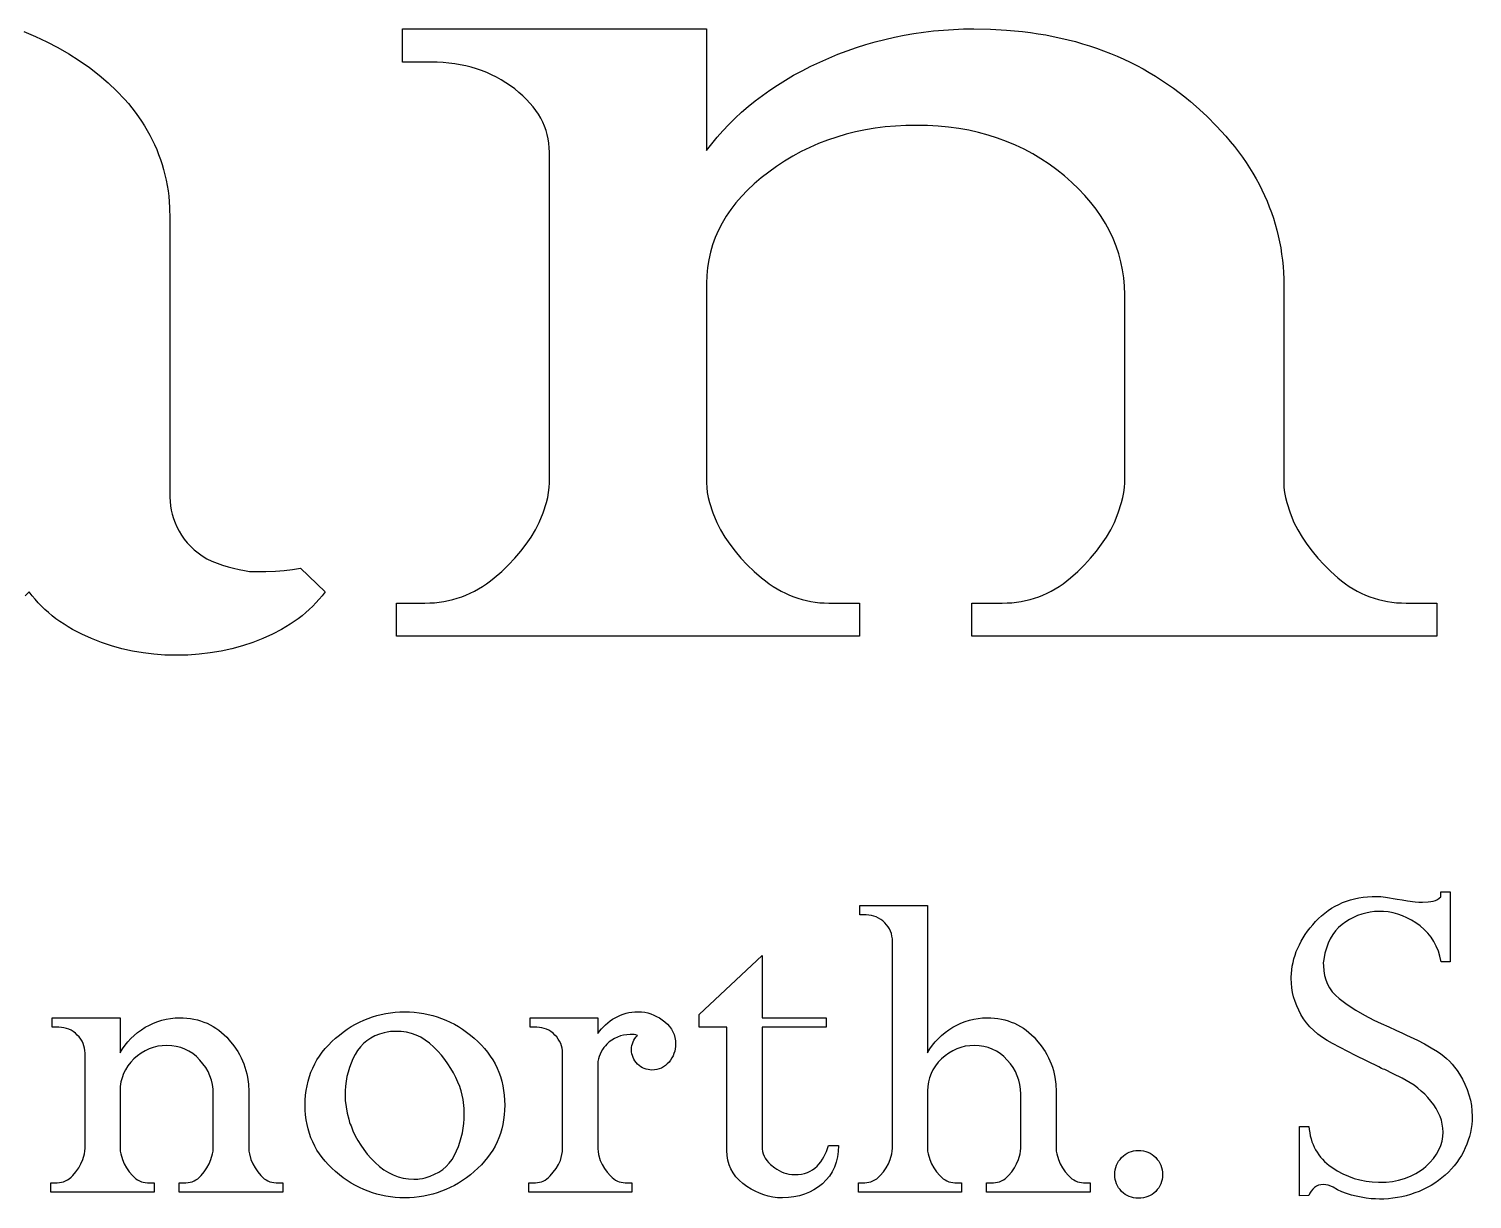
# Model space of a CAD drawing. Header units: millimetres. Extents: x 0.4 to 11.6, y 0.5 to 5.4.
# Drawn here: x 3.72 to 6.435, y 0.733 to 2.935 of the extents above; entities that cross this region are included whole.
import ezdxf

# ---------------------------------------------------------------- set-up
doc = ezdxf.new("R2010")
doc.units = ezdxf.units.MM
doc.header["$MEASUREMENT"] = 0

msp = doc.modelspace()

# ---------------------------------------------------------------- linework, layer by layer
at = {"flags": 128}
for points in [[(6.368458, 1.791667), (5.930914, 1.791667), (5.493371, 1.791667), (5.493371, 1.854167), (5.550942, 1.854167), (5.55999, 1.854353), (5.568903, 1.854911), (5.577681, 1.855841), (5.586325, 1.857143), (5.594833, 1.858817), (5.603206, 1.860863), (5.611445, 1.863281), (5.619548, 1.866071), (5.627517, 1.869234), (5.63535, 1.872768), (5.643049, 1.876674), (5.650613, 1.880952), (5.658042, 1.885603), (5.665336, 1.890625), (5.672494, 1.896019), (5.679518, 1.901786), (5.692982, 1.91383), (5.705546, 1.926153), (5.71721, 1.938756), (5.727975, 1.951637), (5.73784, 1.964797), (5.746805, 1.978237), (5.754871, 1.991955), (5.762038, 2.005952), (5.769234, 2.024182), (5.775471, 2.043155), (5.77799, 2.052734), (5.779789, 2.062128), (5.780868, 2.071336), (5.781228, 2.080357), (5.781228, 2.434524), (5.780786, 2.450393), (5.779459, 2.466006), (5.777248, 2.481364), (5.774152, 2.496466), (5.770171, 2.511312), (5.765306, 2.525902), (5.759556, 2.540237), (5.752922, 2.554315), (5.745403, 2.568138), (5.737, 2.581706), (5.727712, 2.595017), (5.71754, 2.608073), (5.706483, 2.620873), (5.694541, 2.633417), (5.681715, 2.645705), (5.668004, 2.657738), (5.653649, 2.669271), (5.638889, 2.68006), (5.623724, 2.690104), (5.608154, 2.699405), (5.592179, 2.707961), (5.5758, 2.715774), (5.559016, 2.722842), (5.541827, 2.729167), (5.524233, 2.734747), (5.506234, 2.739583), (5.487831, 2.743676), (5.469023, 2.747024), (5.44981, 2.749628), (5.430192, 2.751488), (5.410169, 2.752604), (5.389742, 2.752976), (5.369764, 2.752633), (5.350131, 2.751604), (5.330843, 2.74989), (5.3119, 2.747489), (5.293302, 2.744402), (5.275049, 2.74063), (5.25714, 2.736171), (5.239576, 2.731027), (5.222357, 2.725196), (5.205483, 2.71868), (5.188954, 2.711478), (5.172769, 2.70359), (5.156929, 2.695016), (5.141435, 2.685756), (5.126285, 2.67581), (5.111479, 2.665179), (5.097304, 2.65407), (5.084043, 2.642694), (5.071697, 2.631051), (5.060265, 2.619141), (5.049747, 2.606963), (5.040145, 2.594517), (5.031456, 2.581805), (5.023683, 2.568824), (5.016824, 2.555577), (5.010879, 2.542062), (5.005849, 2.52828), (5.001734, 2.51423), (4.998533, 2.499913), (4.996246, 2.485328), (4.994875, 2.470476), (4.994417, 2.455357), (4.994417, 2.080357), (4.994777, 2.071336), (4.995857, 2.062128), (4.997656, 2.052734), (5.000174, 2.043155), (5.006411, 2.024182), (5.013608, 2.005952), (5.020804, 1.991955), (5.02896, 1.978237), (5.038076, 1.964797), (5.048151, 1.951637), (5.059185, 1.938756), (5.071179, 1.926153), (5.084133, 1.91383), (5.098046, 1.901786), (5.105287, 1.896019), (5.112619, 1.890625), (5.12004, 1.885603), (5.127551, 1.880952), (5.135153, 1.876674), (5.142844, 1.872768), (5.150625, 1.869234), (5.158496, 1.866071), (5.166457, 1.863281), (5.174508, 1.860863), (5.182649, 1.858817), (5.19088, 1.857143), (5.199201, 1.855841), (5.207612, 1.854911), (5.216113, 1.854353), (5.224703, 1.854167), (5.282275, 1.854167), (5.282275, 1.791667), (4.844731, 1.791667), (4.411026, 1.791667), (4.411026, 1.854167), (4.464759, 1.854167), (4.473815, 1.854353), (4.48275, 1.854911), (4.491566, 1.855841), (4.500262, 1.857143), (4.508837, 1.858817), (4.517293, 1.860863), (4.525629, 1.863281), (4.533845, 1.866071), (4.541941, 1.869234), (4.549917, 1.872768), (4.557773, 1.876674), (4.565509, 1.880952), (4.573126, 1.885603), (4.580622, 1.890625), (4.587998, 1.896019), (4.595255, 1.901786), (4.609168, 1.91383), (4.622121, 1.926153), (4.634115, 1.938756), (4.64515, 1.951637), (4.655225, 1.964797), (4.664341, 1.978237), (4.672497, 1.991955), (4.679693, 2.005952), (4.686889, 2.024182), (4.693126, 2.043155), (4.695645, 2.052734), (4.697444, 2.062128), (4.698524, 2.071336), (4.698883, 2.080357), (4.698883, 2.702381), (4.698629, 2.710868), (4.697864, 2.719215), (4.69659, 2.727423), (4.694805, 2.735491), (4.692512, 2.74342), (4.689708, 2.751209), (4.686395, 2.758859), (4.682572, 2.766369), (4.678239, 2.77374), (4.673396, 2.780971), (4.668044, 2.788063), (4.662182, 2.795015), (4.65581, 2.801828), (4.648928, 2.808501), (4.641537, 2.815034), (4.633636, 2.821429), (4.625375, 2.827555), (4.616904, 2.833287), (4.608223, 2.838623), (4.599333, 2.843564), (4.590232, 2.84811), (4.580922, 2.85226), (4.571402, 2.856015), (4.561671, 2.859375), (4.551731, 2.86234), (4.541581, 2.864909), (4.531221, 2.867083), (4.520652, 2.868862), (4.509872, 2.870245), (4.498882, 2.871233), (4.487683, 2.871826), (4.476274, 2.872024), (4.42254, 2.872024), (4.42254, 2.934524), (4.708479, 2.934524), (4.994417, 2.934524), (4.994417, 2.705357), (5.004245, 2.718215), (5.014537, 2.730748), (5.025295, 2.742955), (5.036516, 2.754836), (5.048203, 2.766392), (5.060355, 2.777623), (5.072971, 2.788528), (5.086052, 2.799107), (5.099598, 2.809361), (5.113608, 2.819289), (5.128084, 2.828892), (5.143024, 2.83817), (5.158429, 2.847121), (5.174298, 2.855748), (5.190633, 2.864049), (5.207432, 2.872024), (5.224531, 2.879592), (5.241765, 2.886672), (5.259134, 2.893264), (5.276638, 2.899368), (5.294277, 2.904983), (5.31205, 2.91011), (5.329959, 2.914748), (5.348002, 2.918899), (5.366181, 2.922561), (5.384494, 2.925735), (5.402943, 2.92842), (5.421526, 2.930618), (5.440244, 2.932327), (5.459098, 2.933547), (5.478086, 2.93428), (5.497209, 2.934524), (5.528528, 2.933954), (5.559158, 2.932245), (5.589098, 2.929397), (5.60381, 2.927545), (5.618349, 2.925409), (5.632715, 2.922988), (5.64691, 2.920282), (5.660931, 2.917292), (5.674781, 2.914016), (5.688458, 2.910456), (5.701962, 2.90661), (5.715295, 2.90248), (5.728454, 2.898065), (5.741442, 2.893366), (5.754257, 2.888381), (5.766899, 2.883112), (5.779369, 2.877558), (5.791667, 2.871719), (5.803792, 2.865595), (5.815745, 2.859186), (5.827525, 2.852493), (5.839133, 2.845514), (5.850569, 2.838251), (5.861832, 2.830703), (5.872923, 2.82287), (5.883841, 2.814752), (5.894587, 2.80635), (5.905161, 2.797663), (5.915562, 2.78869), (5.935547, 2.770287), (5.954243, 2.751535), (5.971649, 2.732434), (5.979869, 2.722752), (5.987766, 2.712984), (5.995341, 2.703128), (6.002594, 2.693185), (6.009524, 2.683155), (6.016132, 2.673038), (6.022418, 2.662833), (6.028381, 2.652541), (6.034022, 2.642163), (6.039341, 2.631696), (6.044337, 2.621143), (6.049011, 2.610503), (6.053362, 2.599775), (6.057392, 2.58896), (6.061099, 2.578058), (6.064483, 2.567069), (6.067545, 2.555992), (6.070285, 2.544829), (6.072703, 2.533578), (6.074798, 2.52224), (6.076571, 2.510815), (6.078021, 2.499302), (6.07915, 2.487703), (6.079955, 2.476016), (6.080439, 2.464242), (6.0806, 2.452381), (6.0806, 2.080357), (6.08096, 2.071336), (6.082039, 2.062128), (6.083839, 2.052734), (6.086357, 2.043155), (6.092594, 2.024182), (6.099791, 2.005952), (6.106957, 1.991955), (6.115023, 1.978237), (6.123989, 1.964797), (6.133854, 1.951637), (6.144618, 1.938756), (6.156283, 1.926153), (6.168846, 1.91383), (6.18231, 1.901786), (6.189334, 1.896019), (6.196493, 1.890625), (6.203787, 1.885603), (6.211216, 1.880952), (6.218779, 1.876674), (6.226478, 1.872768), (6.234312, 1.869234), (6.24228, 1.866071), (6.250384, 1.863281), (6.258622, 1.860863), (6.266995, 1.858817), (6.275504, 1.857143), (6.284147, 1.855841), (6.292925, 1.854911), (6.301838, 1.854353), (6.310886, 1.854167), (6.368458, 1.854167), (6.368458, 1.791667)], [(3.710242, 2.929618), (3.732079, 2.920462), (3.753391, 2.910435), (3.774178, 2.899536), (3.794441, 2.887765), (3.814178, 2.875122), (3.833391, 2.861607), (3.85175, 2.847418), (3.868924, 2.832752), (3.884914, 2.81761), (3.899719, 2.80199), (3.906677, 2.794002), (3.913339, 2.785894), (3.919706, 2.777668), (3.925776, 2.769322), (3.93155, 2.760857), (3.937028, 2.752273), (3.94221, 2.74357), (3.947095, 2.734747), (3.951685, 2.725805), (3.955978, 2.716745), (3.959976, 2.707565), (3.963677, 2.698265), (3.967082, 2.688847), (3.970191, 2.67931), (3.973004, 2.669653), (3.975521, 2.659877), (3.977742, 2.649982), (3.979667, 2.639968), (3.981295, 2.629835), (3.982628, 2.619582), (3.983664, 2.609211), (3.984404, 2.59872), (3.984997, 2.577381), (3.984997, 2.053571), (3.985266, 2.04541), (3.986076, 2.037295), (3.987425, 2.029227), (3.989314, 2.021205), (3.991743, 2.01323), (3.994712, 2.005301), (3.99822, 1.997419), (4.002268, 1.989583), (4.006856, 1.981934), (4.011983, 1.974609), (4.01765, 1.967611), (4.023857, 1.960938), (4.030604, 1.95459), (4.03789, 1.948568), (4.045716, 1.942871), (4.054082, 1.9375), (4.063798, 1.933222), (4.073753, 1.929315), (4.083948, 1.925781), (4.094382, 1.922619), (4.104817, 1.919829), (4.115012, 1.917411), (4.124967, 1.915365), (4.134682, 1.91369), (4.150035, 1.91369), (4.165387, 1.91369), (4.183618, 1.914063), (4.19993, 1.915179), (4.215283, 1.917039), (4.230635, 1.919643), (4.276692, 1.875)], [(4.276692, 1.875), (4.271287, 1.86803), (4.265628, 1.861258), (4.259713, 1.854684), (4.253544, 1.848307), (4.247119, 1.842128), (4.24044, 1.836147), (4.233506, 1.830363), (4.226317, 1.824777), (4.218873, 1.819388), (4.211175, 1.814197), (4.203221, 1.809204), (4.195013, 1.804408), (4.177831, 1.79541), (4.15963, 1.787202), (4.14071, 1.779878), (4.121369, 1.773531), (4.101609, 1.768159), (4.081429, 1.763765), (4.060829, 1.760347), (4.039809, 1.757906), (4.01837, 1.756441), (3.996511, 1.755952), (3.975551, 1.756441), (3.954891, 1.757906), (3.934531, 1.760347), (3.914471, 1.763765), (3.894711, 1.768159), (3.875251, 1.773531), (3.85609, 1.779878), (3.83723, 1.787202), (3.819029, 1.79541), (3.801847, 1.804408), (3.793639, 1.809204), (3.785685, 1.814197), (3.777986, 1.819388), (3.770543, 1.824777), (3.763354, 1.830363), (3.75642, 1.836147), (3.74974, 1.842128), (3.743316, 1.848307), (3.737147, 1.854684), (3.731232, 1.861258), (3.725572, 1.86803), (3.720167, 1.875), (3.712386, 1.868042)], [(6.411003, 0.967895), (6.416616, 0.958406), (6.421481, 0.948756), (6.425598, 0.938946), (6.428966, 0.928976), (6.431585, 0.918899), (6.433456, 0.908768), (6.434579, 0.898584), (6.434953, 0.888346), (6.434753, 0.880681), (6.434151, 0.873083), (6.433149, 0.865552), (6.431746, 0.858087), (6.429941, 0.85069), (6.427736, 0.843359), (6.42513, 0.836095), (6.422123, 0.828898), (6.418728, 0.821835), (6.414959, 0.814972), (6.410816, 0.808309), (6.406299, 0.801847), (6.401407, 0.795586), (6.396141, 0.789525), (6.390501, 0.783664), (6.384487, 0.778004), (6.378165, 0.772611), (6.371603, 0.767552), (6.3648, 0.762828), (6.357757, 0.758437), (6.350473, 0.754381), (6.342948, 0.750659), (6.335183, 0.747271), (6.327177, 0.744217), (6.319025, 0.741511), (6.310818, 0.739165), (6.302559, 0.73718), (6.294246, 0.735556), (6.285879, 0.734293), (6.277459, 0.733391), (6.268986, 0.73285), (6.260459, 0.73267), (6.253188, 0.733097), (6.245062, 0.733525), (6.23568, 0.734594), (6.226351, 0.736091), (6.217076, 0.738016), (6.207854, 0.740368), (6.198792, 0.743201), (6.189998, 0.746569), (6.181471, 0.750472), (6.173212, 0.754909), (6.168828, 0.757154), (6.16423, 0.758758), (6.159419, 0.75972), (6.154393, 0.760041), (6.150197, 0.759694), (6.146161, 0.758651), (6.142285, 0.756914), (6.138569, 0.754481), (6.135174, 0.751461), (6.132261, 0.747959), (6.129828, 0.743976), (6.127877, 0.739512), (6.109914, 0.738657), (6.109914, 0.869528), (6.127877, 0.869528), (6.128447, 0.863413), (6.129301, 0.857473), (6.130438, 0.851706), (6.13186, 0.846112), (6.133566, 0.840693), (6.135555, 0.835447), (6.137829, 0.830375), (6.140387, 0.825477), (6.143229, 0.820752), (6.146354, 0.816201), (6.149764, 0.811824), (6.153458, 0.807621), (6.157436, 0.803591), (6.161697, 0.799736), (6.166243, 0.796053), (6.171073, 0.792545), (6.181144, 0.786116), (6.191468, 0.780517), (6.202047, 0.775745), (6.212879, 0.771802), (6.223965, 0.768688), (6.235306, 0.766403), (6.2469, 0.764946), (6.258748, 0.764318), (6.260031, 0.764318), (6.261314, 0.764318), (6.273209, 0.764772), (6.284944, 0.766136), (6.296518, 0.768408), (6.307932, 0.771589), (6.318918, 0.775732), (6.32415, 0.778184), (6.329209, 0.780891), (6.334094, 0.783851), (6.338805, 0.787065), (6.343342, 0.790534), (6.347706, 0.794256), (6.355672, 0.80166), (6.362461, 0.809332), (6.368074, 0.817271), (6.372512, 0.825477), (6.37588, 0.83379), (6.378285, 0.842049), (6.379729, 0.850256), (6.38021, 0.858408), (6.379856, 0.86606), (6.378793, 0.873618), (6.377022, 0.881082), (6.374543, 0.888453), (6.371356, 0.89573), (6.36746, 0.902914), (6.362855, 0.910004), (6.357543, 0.917001), (6.351736, 0.923757), (6.345648, 0.930125), (6.339279, 0.936106), (6.33263, 0.941699), (6.3257, 0.946905), (6.31849, 0.951723), (6.310999, 0.956154), (6.303227, 0.960197), (6.286547, 0.968323), (6.270723, 0.976449), (6.267516, 0.977411), (6.264736, 0.978587), (6.259603, 0.981581), (6.237471, 0.992059), (6.215552, 1.002965), (6.172356, 1.025205), (6.162446, 1.030925), (6.153244, 1.036966), (6.144751, 1.043328), (6.136965, 1.05001), (6.129889, 1.057013), (6.12352, 1.064337), (6.11786, 1.071982), (6.112908, 1.079948), (6.108598, 1.088114), (6.104862, 1.09636), (6.101702, 1.104687), (6.099115, 1.113093), (6.097104, 1.12158), (6.095667, 1.130147), (6.094805, 1.138794), (6.094518, 1.147522), (6.094518, 1.148805), (6.094518, 1.150088), (6.094897, 1.157213), (6.095607, 1.164262), (6.096648, 1.171233), (6.09802, 1.178128), (6.099722, 1.184946), (6.101755, 1.191687), (6.104119, 1.198351), (6.106814, 1.204938), (6.109839, 1.211449), (6.113196, 1.217882), (6.116883, 1.224239), (6.120901, 1.230519), (6.125249, 1.236722), (6.129929, 1.242848), (6.134939, 1.248898), (6.14028, 1.25487), (6.145892, 1.260619), (6.151714, 1.265997), (6.157746, 1.271003), (6.16399, 1.275639), (6.170443, 1.279905), (6.177107, 1.283799), (6.183982, 1.287322), (6.191067, 1.290475), (6.198363, 1.293256), (6.205869, 1.295667), (6.213586, 1.297707), (6.221513, 1.299376), (6.229651, 1.300674), (6.237999, 1.301601), (6.246557, 1.302157), (6.255327, 1.302343), (6.262918, 1.301915), (6.272006, 1.300632), (6.293818, 1.297211), (6.303227, 1.2955), (6.313491, 1.293789), (6.327605, 1.292079), (6.334769, 1.291437), (6.341719, 1.291223), (6.352304, 1.291758), (6.357195, 1.292426), (6.36182, 1.293362), (6.36607, 1.294671), (6.369839, 1.296462), (6.373126, 1.298734), (6.375933, 1.301488), (6.375933, 1.310897), (6.393896, 1.310897), (6.393896, 1.17917), (6.376788, 1.17917), (6.374483, 1.189582), (6.371416, 1.199432), (6.367587, 1.20872), (6.362996, 1.217448), (6.357643, 1.225614), (6.351528, 1.233219), (6.344652, 1.240262), (6.337014, 1.246744), (6.328921, 1.252598), (6.320682, 1.257757), (6.312295, 1.262221), (6.303762, 1.26599), (6.295081, 1.269064), (6.286253, 1.271443), (6.277279, 1.273127), (6.268157, 1.274116), (6.263453, 1.274116), (6.259603, 1.274116), (6.25133, 1.273621), (6.243191, 1.272566), (6.235185, 1.270948), (6.227313, 1.26877), (6.219575, 1.26603), (6.21197, 1.262729), (6.204499, 1.258866), (6.197162, 1.254442), (6.190185, 1.249404), (6.183797, 1.243697), (6.177996, 1.237322), (6.172784, 1.230278), (6.16816, 1.222567), (6.164123, 1.214187), (6.160675, 1.205139), (6.157815, 1.195422), (6.155677, 1.183447), (6.154928, 1.17746), (6.155249, 1.171472), (6.15571, 1.162284), (6.157093, 1.153536), (6.159399, 1.14523), (6.162626, 1.137364), (6.166776, 1.12994), (6.171848, 1.122957), (6.177843, 1.116415), (6.184759, 1.110313), (6.199915, 1.098953), (6.215873, 1.088395), (6.232633, 1.078638), (6.250194, 1.069684), (6.263987, 1.063054), (6.277994, 1.056853), (6.291573, 1.050865), (6.304082, 1.044878), (6.311353, 1.041456), (6.318624, 1.038035), (6.332096, 1.031486), (6.34514, 1.02467), (6.357757, 1.017586), (6.369946, 1.010236), (6.375826, 1.0063), (6.381493, 1.001976), (6.386946, 0.997265), (6.392185, 0.992166), (6.39721, 0.98668), (6.402022, 0.980806), (6.406619, 0.974544), (6.411003, 0.967895)], [(5.716446, 0.7455), (5.618935, 0.7455), (5.521423, 0.7455), (5.521423, 0.763463), (5.534253, 0.763463), (5.538256, 0.763677), (5.542139, 0.764318), (5.545901, 0.765387), (5.549543, 0.766884), (5.553065, 0.768809), (5.556466, 0.771161), (5.559747, 0.773941), (5.562908, 0.777149), (5.568709, 0.784152), (5.573707, 0.791476), (5.577904, 0.799121), (5.581299, 0.807086), (5.584292, 0.817778), (5.585255, 0.823231), (5.585575, 0.82847), (5.585575, 0.930259), (5.585181, 0.939307), (5.583998, 0.948061), (5.582027, 0.956521), (5.579267, 0.964687), (5.575719, 0.972559), (5.571382, 0.980137), (5.566256, 0.987421), (5.560342, 0.994411), (5.553853, 1.000827), (5.547004, 1.006386), (5.539793, 1.011091), (5.532222, 1.01494), (5.52429, 1.017934), (5.515997, 1.020072), (5.507343, 1.021355), (5.498328, 1.021783), (5.489694, 1.021389), (5.481328, 1.020206), (5.473229, 1.018235), (5.465397, 1.015475), (5.457832, 1.011926), (5.450535, 1.007589), (5.443505, 1.002464), (5.436742, 0.99655), (5.430527, 0.990088), (5.425141, 0.983318), (5.420583, 0.976242), (5.416855, 0.968857), (5.413954, 0.961166), (5.411883, 0.953167), (5.41064, 0.94486), (5.410226, 0.936247), (5.410226, 0.82847), (5.410546, 0.823231), (5.411509, 0.817778), (5.414502, 0.807086), (5.417924, 0.799121), (5.422201, 0.791476), (5.427333, 0.784152), (5.43332, 0.777149), (5.436568, 0.773941), (5.439896, 0.771161), (5.443304, 0.768809), (5.446792, 0.766884), (5.450361, 0.765387), (5.45401, 0.764318), (5.457738, 0.763677), (5.461547, 0.763463), (5.474378, 0.763463), (5.474378, 0.7455), (5.376866, 0.7455), (5.28021, 0.7455), (5.28021, 0.763463), (5.292185, 0.763463), (5.296195, 0.763677), (5.300097, 0.764318), (5.303893, 0.765387), (5.307582, 0.766884), (5.311163, 0.768809), (5.314638, 0.771161), (5.318006, 0.773941), (5.321267, 0.777149), (5.327255, 0.784152), (5.332387, 0.791476), (5.336664, 0.799121), (5.340086, 0.807086), (5.343079, 0.817778), (5.344042, 0.823231), (5.344362, 0.82847), (5.344362, 1.217662), (5.344135, 1.2227), (5.343454, 1.227552), (5.342318, 1.232216), (5.340727, 1.236694), (5.338682, 1.240984), (5.336183, 1.245087), (5.333229, 1.249003), (5.329821, 1.252732), (5.326092, 1.25614), (5.322176, 1.259094), (5.318073, 1.261593), (5.313783, 1.263638), (5.309306, 1.265228), (5.304641, 1.266364), (5.29979, 1.267046), (5.294751, 1.267273), (5.282776, 1.267273), (5.282776, 1.285236), (5.346501, 1.285236), (5.410226, 1.285236), (5.410226, 1.008097), (5.414709, 1.015395), (5.419608, 1.022318), (5.42492, 1.028867), (5.430647, 1.035041), (5.436789, 1.040842), (5.443344, 1.046268), (5.450314, 1.05132), (5.457698, 1.055998), (5.46535, 1.060208), (5.473122, 1.063856), (5.481014, 1.066944), (5.489026, 1.06947), (5.497159, 1.071434), (5.505412, 1.072838), (5.513785, 1.07368), (5.522278, 1.07396), (5.529258, 1.073797), (5.536085, 1.073305), (5.542757, 1.072487), (5.549276, 1.071341), (5.555641, 1.069867), (5.561852, 1.068066), (5.56791, 1.065938), (5.573814, 1.063482), (5.579564, 1.060699), (5.585161, 1.057588), (5.590604, 1.05415), (5.595893, 1.050384), (5.601029, 1.046291), (5.606011, 1.041871), (5.610839, 1.037123), (5.615513, 1.032047), (5.624134, 1.021369), (5.631605, 1.010289), (5.634909, 1.004599), (5.637926, 0.998808), (5.640656, 0.992918), (5.643099, 0.986927), (5.645254, 0.980836), (5.647122, 0.974644), (5.648702, 0.968353), (5.649995, 0.961961), (5.651719, 0.948877), (5.652294, 0.935391), (5.652294, 0.82847), (5.652615, 0.823231), (5.653577, 0.817778), (5.656571, 0.807086), (5.659992, 0.799121), (5.664269, 0.791476), (5.669401, 0.784152), (5.675389, 0.777149), (5.678637, 0.773941), (5.681964, 0.771161), (5.685373, 0.768809), (5.688861, 0.766884), (5.692429, 0.765387), (5.696078, 0.764318), (5.699807, 0.763677), (5.703616, 0.763463), (5.716446, 0.763463), (5.716446, 0.7455)], [(5.242574, 0.833603), (5.242106, 0.822563), (5.240703, 0.812112), (5.238364, 0.802248), (5.235089, 0.792973), (5.230879, 0.784285), (5.225734, 0.776186), (5.219653, 0.768675), (5.212636, 0.761752), (5.204911, 0.755537), (5.196705, 0.750151), (5.188018, 0.745594), (5.178849, 0.741865), (5.1692, 0.738964), (5.159069, 0.736893), (5.148457, 0.73565), (5.137364, 0.735236), (5.132659, 0.735236), (5.127955, 0.735236), (5.119268, 0.736405), (5.110741, 0.738203), (5.102374, 0.740628), (5.094168, 0.743682), (5.086122, 0.747364), (5.078237, 0.751675), (5.070512, 0.756613), (5.062947, 0.76218), (5.05593, 0.768294), (5.049849, 0.774876), (5.044704, 0.781927), (5.040494, 0.789444), (5.037219, 0.79743), (5.03488, 0.805883), (5.033477, 0.814805), (5.033009, 0.824194), (5.033009, 1.055998), (4.980832, 1.055998), (4.980832, 1.079948), (5.098872, 1.191145), (5.098872, 1.07396), (5.219479, 1.07396), (5.219479, 1.055998), (5.098872, 1.055998), (5.098872, 0.943517), (5.098872, 0.831892), (5.09912, 0.82706), (5.099861, 0.822403), (5.101098, 0.817919), (5.102829, 0.813608), (5.105054, 0.809472), (5.107774, 0.805509), (5.110988, 0.80172), (5.114697, 0.798105), (5.122796, 0.791663), (5.126986, 0.788903), (5.131269, 0.786451), (5.135647, 0.784306), (5.140117, 0.782468), (5.144681, 0.780938), (5.149339, 0.779715), (5.154899, 0.779287), (5.160459, 0.778859), (5.166914, 0.779107), (5.173022, 0.779848), (5.178782, 0.781085), (5.184195, 0.782815), (5.189261, 0.785041), (5.193978, 0.78776), (5.198349, 0.790975), (5.202372, 0.794684), (5.206074, 0.798753), (5.209482, 0.80305), (5.212596, 0.807574), (5.215416, 0.812325), (5.217942, 0.817304), (5.220174, 0.82251), (5.222112, 0.827943), (5.223756, 0.833603), (5.242574, 0.833603)], [(4.197317, 0.7455), (4.099806, 0.7455), (4.002294, 0.7455), (4.002294, 0.763463), (4.015124, 0.763463), (4.019127, 0.763677), (4.02301, 0.764318), (4.026772, 0.765387), (4.030414, 0.766884), (4.033936, 0.768809), (4.037337, 0.771161), (4.040618, 0.773941), (4.043779, 0.777149), (4.04958, 0.784152), (4.054578, 0.791476), (4.058775, 0.799121), (4.06217, 0.807086), (4.065163, 0.817778), (4.066126, 0.823231), (4.066446, 0.82847), (4.066446, 0.930259), (4.066052, 0.939307), (4.064869, 0.948061), (4.062898, 0.956521), (4.060138, 0.964687), (4.05659, 0.972559), (4.052253, 0.980137), (4.047127, 0.987421), (4.041213, 0.994411), (4.034724, 1.000827), (4.027875, 1.006386), (4.020664, 1.011091), (4.013093, 1.01494), (4.005161, 1.017934), (3.996868, 1.020072), (3.988214, 1.021355), (3.979199, 1.021783), (3.970371, 1.021389), (3.961851, 1.020206), (3.953638, 1.018235), (3.945733, 1.015475), (3.938135, 1.011926), (3.930844, 1.007589), (3.923861, 1.002464), (3.917185, 0.99655), (3.911071, 0.990088), (3.905771, 0.983318), (3.901287, 0.976242), (3.897619, 0.968857), (3.894765, 0.961166), (3.892727, 0.953167), (3.891504, 0.94486), (3.891096, 0.936247), (3.891096, 0.82847), (3.891417, 0.823231), (3.892379, 0.817778), (3.895373, 0.807086), (3.898795, 0.799121), (3.903072, 0.791476), (3.908204, 0.784152), (3.914191, 0.777149), (3.917439, 0.773941), (3.920767, 0.771161), (3.924175, 0.768809), (3.927663, 0.766884), (3.931232, 0.765387), (3.93488, 0.764318), (3.938609, 0.763677), (3.942418, 0.763463), (3.955249, 0.763463), (3.955249, 0.7455), (3.857737, 0.7455), (3.761081, 0.7455), (3.761081, 0.763463), (3.773056, 0.763463), (3.777066, 0.763677), (3.780968, 0.764318), (3.784764, 0.765387), (3.788453, 0.766884), (3.792034, 0.768809), (3.795509, 0.771161), (3.798877, 0.773941), (3.802138, 0.777149), (3.808126, 0.784152), (3.813258, 0.791476), (3.817535, 0.799121), (3.820956, 0.807086), (3.82395, 0.817778), (3.824913, 0.823231), (3.825233, 0.82847), (3.825233, 1.007242), (3.825006, 1.01208), (3.824324, 1.016758), (3.823188, 1.021275), (3.821598, 1.025632), (3.819553, 1.029829), (3.817054, 1.033865), (3.8141, 1.037741), (3.810692, 1.041456), (3.806963, 1.044865), (3.803047, 1.047818), (3.798944, 1.050318), (3.794654, 1.052362), (3.790177, 1.053953), (3.785512, 1.055089), (3.780661, 1.05577), (3.775622, 1.055998), (3.763647, 1.055998), (3.763647, 1.07396), (3.827372, 1.07396), (3.891096, 1.07396), (3.891096, 1.008097), (3.89558, 1.015395), (3.900479, 1.022318), (3.905791, 1.028867), (3.911518, 1.035041), (3.91766, 1.040842), (3.924215, 1.046268), (3.931185, 1.05132), (3.938569, 1.055998), (3.946221, 1.060208), (3.953993, 1.063856), (3.961885, 1.066944), (3.969897, 1.06947), (3.97803, 1.071434), (3.986283, 1.072838), (3.994656, 1.07368), (4.003149, 1.07396), (4.010129, 1.073797), (4.016955, 1.073305), (4.023628, 1.072487), (4.030147, 1.071341), (4.036512, 1.069867), (4.042723, 1.068066), (4.048781, 1.065938), (4.054685, 1.063482), (4.060435, 1.060699), (4.066032, 1.057588), (4.071475, 1.05415), (4.076764, 1.050384), (4.0819, 1.046291), (4.086882, 1.041871), (4.09171, 1.037123), (4.096384, 1.032047), (4.105005, 1.021369), (4.112476, 1.010289), (4.11578, 1.004599), (4.118797, 0.998808), (4.121527, 0.992918), (4.12397, 0.986927), (4.126125, 0.980836), (4.127993, 0.974644), (4.129573, 0.968353), (4.130866, 0.961961), (4.13259, 0.948877), (4.133165, 0.935391), (4.133165, 0.82847), (4.133486, 0.823231), (4.134448, 0.817778), (4.137442, 0.807086), (4.140836, 0.799121), (4.145033, 0.791476), (4.150032, 0.784152), (4.155832, 0.777149), (4.158993, 0.773941), (4.162274, 0.771161), (4.165675, 0.768809), (4.169197, 0.766884), (4.172839, 0.765387), (4.176601, 0.764318), (4.180484, 0.763677), (4.184487, 0.763463), (4.197317, 0.763463), (4.197317, 0.7455)], [(4.614736, 0.90973), (4.614512, 0.900319), (4.61384, 0.891119), (4.612721, 0.88213), (4.611154, 0.87335), (4.609139, 0.864782), (4.606676, 0.856424), (4.603766, 0.848276), (4.600408, 0.840339), (4.596603, 0.832612), (4.592349, 0.825096), (4.587648, 0.81779), (4.582499, 0.810695), (4.576902, 0.80381), (4.570858, 0.797136), (4.564366, 0.790672), (4.557426, 0.784419), (4.550199, 0.778463), (4.542845, 0.772892), (4.535364, 0.767704), (4.527756, 0.762901), (4.520021, 0.758483), (4.512159, 0.754448), (4.50417, 0.750798), (4.496054, 0.747531), (4.487811, 0.74465), (4.479441, 0.742152), (4.470944, 0.740039), (4.46232, 0.73831), (4.453569, 0.736965), (4.444692, 0.736004), (4.435687, 0.735428), (4.426555, 0.735236), (4.417527, 0.735428), (4.408619, 0.736004), (4.399832, 0.736965), (4.391164, 0.73831), (4.382617, 0.740039), (4.374191, 0.742152), (4.365884, 0.74465), (4.357698, 0.747531), (4.349632, 0.750798), (4.341687, 0.754448), (4.333862, 0.758483), (4.326157, 0.762901), (4.318572, 0.767704), (4.311108, 0.772892), (4.303763, 0.778463), (4.29654, 0.784419), (4.2896, 0.790672), (4.283108, 0.797136), (4.277063, 0.80381), (4.271467, 0.810695), (4.266318, 0.81779), (4.261617, 0.825096), (4.257363, 0.832612), (4.253558, 0.840339), (4.2502, 0.848276), (4.247289, 0.856424), (4.244827, 0.864782), (4.242812, 0.87335), (4.241245, 0.88213), (4.240126, 0.891119), (4.239454, 0.900319), (4.23923, 0.90973), (4.239454, 0.919143), (4.240126, 0.928348), (4.241245, 0.937346), (4.242812, 0.946137), (4.244827, 0.95472), (4.247289, 0.963097), (4.2502, 0.971266), (4.253558, 0.979229), (4.257363, 0.986984), (4.261617, 0.994532), (4.266318, 1.001872), (4.271467, 1.009006), (4.277063, 1.015932), (4.283108, 1.022652), (4.2896, 1.029164), (4.29654, 1.035469), (4.303763, 1.041477), (4.311108, 1.047097), (4.318572, 1.052329), (4.326157, 1.057174), (4.333862, 1.061631), (4.341687, 1.065701), (4.349632, 1.069383), (4.357698, 1.072677), (4.365884, 1.075584), (4.374191, 1.078104), (4.382617, 1.080235), (4.391164, 1.081979), (4.399832, 1.083336), (4.408619, 1.084305), (4.417527, 1.084886), (4.426555, 1.08508), (4.435687, 1.084886), (4.444692, 1.084305), (4.453569, 1.083336), (4.46232, 1.081979), (4.470944, 1.080235), (4.479441, 1.078104), (4.487811, 1.075584), (4.496054, 1.072677), (4.50417, 1.069383), (4.512159, 1.065701), (4.520021, 1.061631), (4.527756, 1.057174), (4.535364, 1.052329), (4.542845, 1.047097), (4.550199, 1.041477), (4.557426, 1.035469), (4.564366, 1.029164), (4.570858, 1.022652), (4.576902, 1.015932), (4.582499, 1.009006), (4.587648, 1.001872), (4.592349, 0.994532), (4.596603, 0.986984), (4.600408, 0.979229), (4.603766, 0.971266), (4.606676, 0.963097), (4.609139, 0.95472), (4.611154, 0.946137), (4.612721, 0.937346), (4.61384, 0.928348), (4.614512, 0.919143), (4.614736, 0.90973)], [(4.936353, 1.024349), (4.936159, 1.019705), (4.935578, 1.015181), (4.934609, 1.010777), (4.933252, 1.006493), (4.931508, 1.00233), (4.929376, 0.998287), (4.926857, 0.994365), (4.92395, 0.990562), (4.920736, 0.987054), (4.917294, 0.984013), (4.913626, 0.981441), (4.90973, 0.979336), (4.905607, 0.977698), (4.901256, 0.976529), (4.896679, 0.975827), (4.891874, 0.975593), (4.888085, 0.975767), (4.884416, 0.976288), (4.880868, 0.977157), (4.87744, 0.978373), (4.874132, 0.979937), (4.870944, 0.981848), (4.867877, 0.984107), (4.86493, 0.986713), (4.862224, 0.989573), (4.859878, 0.992594), (4.857893, 0.995775), (4.856269, 0.999116), (4.855006, 1.002618), (4.854104, 1.00628), (4.853563, 1.010102), (4.853383, 1.014085), (4.85357, 1.01788), (4.854131, 1.021569), (4.855067, 1.025151), (4.856376, 1.028626), (4.858007, 1.031941), (4.859905, 1.035041), (4.86207, 1.037928), (4.864502, 1.040601), (4.861188, 1.041884), (4.858087, 1.042312), (4.850816, 1.042312), (4.844508, 1.042018), (4.838414, 1.041136), (4.832533, 1.039666), (4.826866, 1.037607), (4.821467, 1.035014), (4.816388, 1.031941), (4.81163, 1.028385), (4.807193, 1.024349), (4.804279, 1.021195), (4.801526, 1.01772), (4.798933, 1.013924), (4.796501, 1.009808), (4.794336, 1.005478), (4.792545, 1.00104), (4.791128, 0.996496), (4.790086, 0.991845), (4.790086, 0.827615), (4.790406, 0.822376), (4.791369, 0.816923), (4.794362, 0.805376), (4.798131, 0.797811), (4.802595, 0.790514), (4.807754, 0.783484), (4.813608, 0.776721), (4.816756, 0.773613), (4.819997, 0.77092), (4.823331, 0.768642), (4.826759, 0.766777), (4.830281, 0.765327), (4.833896, 0.764291), (4.837605, 0.76367), (4.841407, 0.763463), (4.854238, 0.763463), (4.854238, 0.7455), (4.756726, 0.7455), (4.66007, 0.7455), (4.66007, 0.763463), (4.67282, 0.763463), (4.676596, 0.76367), (4.68028, 0.764291), (4.68387, 0.765327), (4.687368, 0.766777), (4.690773, 0.768642), (4.694086, 0.77092), (4.697306, 0.773613), (4.700433, 0.776721), (4.706249, 0.783484), (4.711375, 0.790514), (4.715812, 0.797811), (4.719558, 0.805376), (4.722532, 0.816923), (4.723489, 0.822376), (4.723808, 0.827615), (4.723808, 1.007242), (4.723582, 1.01208), (4.722905, 1.016758), (4.721776, 1.021275), (4.720196, 1.025632), (4.718164, 1.029829), (4.715681, 1.033865), (4.712747, 1.037741), (4.70936, 1.041456), (4.705669, 1.044865), (4.701817, 1.047818), (4.697807, 1.050318), (4.693636, 1.052362), (4.689307, 1.053953), (4.684817, 1.055089), (4.680168, 1.05577), (4.67536, 1.055998), (4.662623, 1.055998), (4.662623, 1.07396), (4.790086, 1.07396), (4.790086, 1.044023), (4.7934, 1.048607), (4.796928, 1.05295), (4.800671, 1.057054), (4.804627, 1.060916), (4.808797, 1.064538), (4.81318, 1.067919), (4.817778, 1.07106), (4.822589, 1.07396), (4.827561, 1.076567), (4.83264, 1.078825), (4.837826, 1.080736), (4.843118, 1.0823), (4.848518, 1.083516), (4.854024, 1.084385), (4.859637, 1.084906), (4.865358, 1.08508), (4.868779, 1.08508), (4.872201, 1.08508), (4.878128, 1.084225), (4.883935, 1.082942), (4.889622, 1.081231), (4.895189, 1.079093), (4.900635, 1.076526), (4.905961, 1.073533), (4.911167, 1.070111), (4.916252, 1.066262), (4.920963, 1.062052), (4.925046, 1.057548), (4.928501, 1.05275), (4.931328, 1.047658), (4.933526, 1.042272), (4.935097, 1.036592), (4.936039, 1.030617), (4.936353, 1.024349)], [(4.532621, 0.936247), (4.531551, 0.940416), (4.530054, 0.944372), (4.526633, 0.952498), (4.522744, 0.961393), (4.518347, 0.970114), (4.513442, 0.978661), (4.508029, 0.987034), (4.502108, 0.995233), (4.495679, 1.003259), (4.488743, 1.011111), (4.481299, 1.018789), (4.473453, 1.025893), (4.465314, 1.032021), (4.456881, 1.037173), (4.448153, 1.04135), (4.439132, 1.04455), (4.429816, 1.046776), (4.420207, 1.048025), (4.410303, 1.048299), (4.399611, 1.047872), (4.393944, 1.047123), (4.388064, 1.045733), (4.378976, 1.043034), (4.370529, 1.039639), (4.362724, 1.035549), (4.35556, 1.030764), (4.349038, 1.025285), (4.343157, 1.01911), (4.337918, 1.01224), (4.33332, 1.004676), (4.329284, 0.996683), (4.325729, 0.988531), (4.322655, 0.980218), (4.320062, 0.971744), (4.317951, 0.96311), (4.31632, 0.954316), (4.315171, 0.945361), (4.314502, 0.936247), (4.314502, 0.93368), (4.314502, 0.930259), (4.31493, 0.918284), (4.316213, 0.906309), (4.318351, 0.894547), (4.321345, 0.883214), (4.323056, 0.876799), (4.324125, 0.873698), (4.325622, 0.870383), (4.329324, 0.861075), (4.333588, 0.851966), (4.338412, 0.843058), (4.343799, 0.834351), (4.349746, 0.825844), (4.356255, 0.817538), (4.363325, 0.809432), (4.370956, 0.801526), (4.379016, 0.794209), (4.387369, 0.787867), (4.396016, 0.782501), (4.404957, 0.778111), (4.414193, 0.774696), (4.423722, 0.772257), (4.433545, 0.770793), (4.443663, 0.770306), (4.448795, 0.770306), (4.451575, 0.770519), (4.454782, 0.771161), (4.459914, 0.771589), (4.465047, 0.772872), (4.474329, 0.775779), (4.482929, 0.779367), (4.490848, 0.783637), (4.498085, 0.788589), (4.504641, 0.794222), (4.510515, 0.800537), (4.515707, 0.807534), (4.520218, 0.815212), (4.524154, 0.823305), (4.527622, 0.831544), (4.530622, 0.839931), (4.533155, 0.848465), (4.53522, 0.857145), (4.536817, 0.865973), (4.537947, 0.874948), (4.538608, 0.884069), (4.538608, 0.887491), (4.538608, 0.890912), (4.538608, 0.896472), (4.538608, 0.902887), (4.53647, 0.919995), (4.534866, 0.928334), (4.532621, 0.936247)], [(5.852449, 0.778859), (5.852249, 0.774248), (5.851648, 0.769824), (5.850645, 0.765588), (5.849242, 0.761538), (5.847438, 0.757676), (5.845232, 0.754), (5.842626, 0.750512), (5.839619, 0.747211), (5.836304, 0.744204), (5.832776, 0.741597), (5.829034, 0.739392), (5.825078, 0.737588), (5.820908, 0.736185), (5.816524, 0.735182), (5.811927, 0.734581), (5.807115, 0.73438), (5.802504, 0.734581), (5.79808, 0.735182), (5.793844, 0.736185), (5.789794, 0.737588), (5.785931, 0.739392), (5.782256, 0.741597), (5.778768, 0.744204), (5.775467, 0.747211), (5.772459, 0.750512), (5.769853, 0.754), (5.767648, 0.757676), (5.765844, 0.761538), (5.76444, 0.765588), (5.763438, 0.769824), (5.762837, 0.774248), (5.762636, 0.778859), (5.762837, 0.783477), (5.763438, 0.787921), (5.76444, 0.792191), (5.765844, 0.796287), (5.767648, 0.80021), (5.769853, 0.803959), (5.772459, 0.807534), (5.775467, 0.810935), (5.778768, 0.814043), (5.782256, 0.816736), (5.785931, 0.819015), (5.789794, 0.820879), (5.793844, 0.822329), (5.79808, 0.823365), (5.802504, 0.823986), (5.807115, 0.824194), (5.811927, 0.823986), (5.816524, 0.823365), (5.820908, 0.822329), (5.825078, 0.820879), (5.829034, 0.819015), (5.832776, 0.816736), (5.836304, 0.814043), (5.839619, 0.810935), (5.842626, 0.807534), (5.845232, 0.803959), (5.847438, 0.80021), (5.849242, 0.796287), (5.850645, 0.792191), (5.851648, 0.787921), (5.852249, 0.783477), (5.852449, 0.778859)]]:
    msp.add_lwpolyline(points, dxfattribs=at)

doc.saveas('drawing.dxf')
